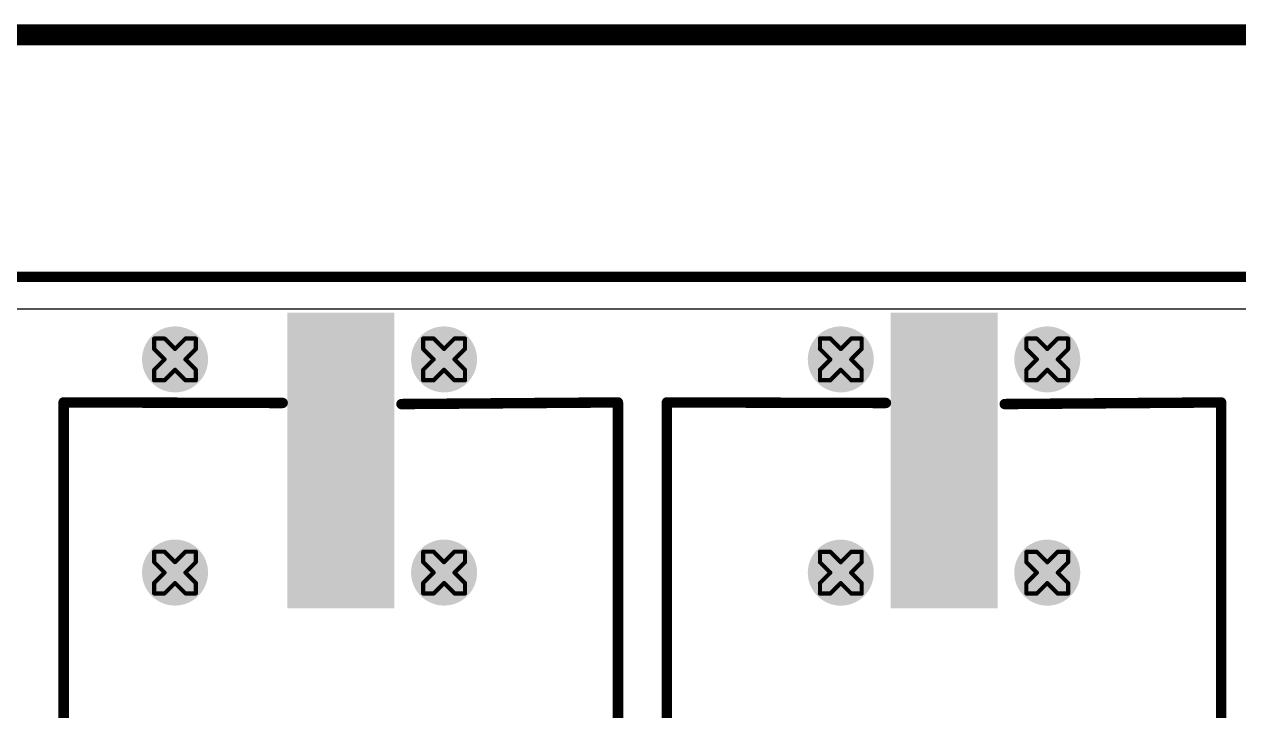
# Model space of a CAD drawing. Header units: inches. Extents: x -1 to 351, y 0 to 83.
# Drawn here: x 11.87 to 26.66, y 26.72 to 35.08 of the extents above; entities that cross this region are included whole.
import ezdxf

# ---------------------------------------------------------------- set-up
doc = ezdxf.new("R2010")
doc.units = ezdxf.units.IN
for name, color, linetype in [('Board Outline', 216, 'Continuous'), ('Bottom Layer', 5, 'Continuous'), ('Bottom Solder', 6, 'Continuous'), ('Dimensions', 6, 'Continuous'), ('Drill Drawing', 1, 'Continuous'), ('Top Layer', 1, 'Continuous'), ('Top Overlay', 2, 'Continuous'), ('Top Paste', 8, 'Continuous'), ('Top Solder', 216, 'Continuous'), ('Via Holes', 16, 'Continuous')]:
    doc.layers.add(name, color=color, linetype=linetype)

# ---------------------------------------------------------------- blocks, each defined once
blk = doc.blocks.new('189RV0019_18')
at = {"layer": 'Top Layer'}
for points in [[(-4.42, 0.6), (-0.92, 0.6), (-0.92, -0.6), (-4.42, -0.6)], [(0.92, 0.6), (4.42, 0.6), (4.42, -0.6), (0.92, -0.6)]]:
    blk.add_hatch(color=1, dxfattribs=at).paths.add_polyline_path(points)
at = {"layer": 'Top Paste'}
for points in [[(-4.42, 0.6), (-0.92, 0.6), (-0.92, -0.6), (-4.42, -0.6)], [(0.92, 0.6), (4.42, 0.6), (4.42, -0.6), (0.92, -0.6)]]:
    blk.add_hatch(color=8, dxfattribs=at).paths.add_polyline_path(points)
at = {"layer": 'Top Solder'}
for points in [[(-4.471, 0.651), (-0.869, 0.651), (-0.869, -0.651), (-4.471, -0.651)], [(0.869, 0.651), (4.471, 0.651), (4.471, -0.651), (0.869, -0.651)]]:
    blk.add_hatch(color=216, dxfattribs=at).paths.add_polyline_path(points)
at = {"layer": 'Top Overlay'}
for points in [[(-1.98, 3.376, 0.127, 0.127, 0), (-3.376, 1.98, 0.127, 0.127, 0)], [(-1.98, 3.376, 0.127, 0.127, 0), (3.376, 3.376, 0.127, 0.127, 0)], [(3.376, 3.376, 0.127, 0.127, 0), (3.369, 0.708, 0.127, 0.127, 0)], [(-3.376, 1.98, 0.127, 0.127, 0), (-3.376, 0.686, 0.127, 0.127, 0)], [(-3.838, 1.295, 0.127, 0.127, 0), (-3.838, 0.762, 0.127, 0.127, 0)], [(-4.067, 1.016, 0.127, 0.127, 0), (-3.61, 1.016, 0.127, 0.127, 0)], [(-3.362, -0.686, 0.127, 0.127, 0), (-3.376, -1.981, 0.127, 0.127, 0)], [(3.356, -0.739, 0.127, 0.127, 0), (3.376, -3.376, 0.127, 0.127, 0)], [(-3.376, -1.981, 0.127, 0.127, 0), (-1.981, -3.376, 0.127, 0.127, 0)], [(-1.981, -3.376, 0.127, 0.127, 0), (3.376, -3.376, 0.127, 0.127, 0)]]:
    blk.add_lwpolyline(points, format="xyseb", dxfattribs=at)
for points in [[(-2.012, 3.376, 0.0635, 0.0635, 1), (-1.948, 3.376, 0.0635, 0.0635, 1)], [(-2.012, 3.376, 0.0635, 0.0635, 1), (-1.948, 3.376, 0.0635, 0.0635, 1)], [(3.344, 3.376, 0.0635, 0.0635, 1), (3.408, 3.376, 0.0635, 0.0635, 1)], [(3.344, 3.376, 0.0635, 0.0635, 1), (3.408, 3.376, 0.0635, 0.0635, 1)], [(-3.408, 1.98, 0.0635, 0.0635, 1), (-3.344, 1.98, 0.0635, 0.0635, 1)], [(-3.408, 1.98, 0.0635, 0.0635, 1), (-3.344, 1.98, 0.0635, 0.0635, 1)], [(-3.87, 1.295, 0.0635, 0.0635, 1), (-3.807, 1.295, 0.0635, 0.0635, 1)], [(-4.099, 1.016, 0.0635, 0.0635, 1), (-4.035, 1.016, 0.0635, 0.0635, 1)], [(-3.642, 1.016, 0.0635, 0.0635, 1), (-3.578, 1.016, 0.0635, 0.0635, 1)], [(-3.87, 0.762, 0.0635, 0.0635, 1), (-3.807, 0.762, 0.0635, 0.0635, 1)], [(-3.408, 0.686, 0.0635, 0.0635, 1), (-3.344, 0.686, 0.0635, 0.0635, 1)], [(3.338, 0.708, 0.0635, 0.0635, 1), (3.401, 0.708, 0.0635, 0.0635, 1)], [(-3.394, -0.686, 0.0635, 0.0635, 1), (-3.331, -0.686, 0.0635, 0.0635, 1)], [(3.324, -0.739, 0.0635, 0.0635, 1), (3.387, -0.739, 0.0635, 0.0635, 1)], [(-3.407, -1.981, 0.0635, 0.0635, 1), (-3.344, -1.981, 0.0635, 0.0635, 1)], [(-3.407, -1.981, 0.0635, 0.0635, 1), (-3.344, -1.981, 0.0635, 0.0635, 1)], [(-2.013, -3.376, 0.0635, 0.0635, 1), (-1.949, -3.376, 0.0635, 0.0635, 1)], [(-2.013, -3.376, 0.0635, 0.0635, 1), (-1.949, -3.376, 0.0635, 0.0635, 1)], [(3.344, -3.376, 0.0635, 0.0635, 1), (3.407, -3.376, 0.0635, 0.0635, 1)], [(3.344, -3.376, 0.0635, 0.0635, 1), (3.407, -3.376, 0.0635, 0.0635, 1)]]:
    blk.add_lwpolyline(points, format="xyseb", close=True, dxfattribs=at)
blk = doc.blocks.new('189RV0019_19')
at = {"layer": 'Top Layer'}
for points in [[(-4.42, 0.6), (-0.92, 0.6), (-0.92, -0.6), (-4.42, -0.6)], [(0.92, 0.6), (4.42, 0.6), (4.42, -0.6), (0.92, -0.6)]]:
    blk.add_hatch(color=1, dxfattribs=at).paths.add_polyline_path(points)
at = {"layer": 'Top Paste'}
for points in [[(-4.42, 0.6), (-0.92, 0.6), (-0.92, -0.6), (-4.42, -0.6)], [(0.92, 0.6), (4.42, 0.6), (4.42, -0.6), (0.92, -0.6)]]:
    blk.add_hatch(color=8, dxfattribs=at).paths.add_polyline_path(points)
at = {"layer": 'Top Solder'}
for points in [[(-4.471, 0.651), (-0.869, 0.651), (-0.869, -0.651), (-4.471, -0.651)], [(0.869, 0.651), (4.471, 0.651), (4.471, -0.651), (0.869, -0.651)]]:
    blk.add_hatch(color=216, dxfattribs=at).paths.add_polyline_path(points)
at = {"layer": 'Top Overlay'}
for points in [[(-1.98, 3.376, 0.127, 0.127, 0), (-3.376, 1.98, 0.127, 0.127, 0)], [(-1.98, 3.376, 0.127, 0.127, 0), (3.376, 3.376, 0.127, 0.127, 0)], [(3.376, 3.376, 0.127, 0.127, 0), (3.369, 0.708, 0.127, 0.127, 0)], [(-3.376, 1.98, 0.127, 0.127, 0), (-3.376, 0.686, 0.127, 0.127, 0)], [(-3.838, 1.295, 0.127, 0.127, 0), (-3.838, 0.762, 0.127, 0.127, 0)], [(-4.067, 1.016, 0.127, 0.127, 0), (-3.61, 1.016, 0.127, 0.127, 0)], [(-3.362, -0.686, 0.127, 0.127, 0), (-3.376, -1.981, 0.127, 0.127, 0)], [(3.356, -0.739, 0.127, 0.127, 0), (3.376, -3.376, 0.127, 0.127, 0)], [(-3.376, -1.981, 0.127, 0.127, 0), (-1.981, -3.376, 0.127, 0.127, 0)], [(-1.981, -3.376, 0.127, 0.127, 0), (3.376, -3.376, 0.127, 0.127, 0)]]:
    blk.add_lwpolyline(points, format="xyseb", dxfattribs=at)
for points in [[(-2.012, 3.376, 0.0635, 0.0635, 1), (-1.948, 3.376, 0.0635, 0.0635, 1)], [(-2.012, 3.376, 0.0635, 0.0635, 1), (-1.948, 3.376, 0.0635, 0.0635, 1)], [(3.344, 3.376, 0.0635, 0.0635, 1), (3.408, 3.376, 0.0635, 0.0635, 1)], [(3.344, 3.376, 0.0635, 0.0635, 1), (3.408, 3.376, 0.0635, 0.0635, 1)], [(-3.408, 1.98, 0.0635, 0.0635, 1), (-3.344, 1.98, 0.0635, 0.0635, 1)], [(-3.408, 1.98, 0.0635, 0.0635, 1), (-3.344, 1.98, 0.0635, 0.0635, 1)], [(-3.87, 1.295, 0.0635, 0.0635, 1), (-3.807, 1.295, 0.0635, 0.0635, 1)], [(-4.099, 1.016, 0.0635, 0.0635, 1), (-4.035, 1.016, 0.0635, 0.0635, 1)], [(-3.642, 1.016, 0.0635, 0.0635, 1), (-3.578, 1.016, 0.0635, 0.0635, 1)], [(-3.87, 0.762, 0.0635, 0.0635, 1), (-3.807, 0.762, 0.0635, 0.0635, 1)], [(-3.408, 0.686, 0.0635, 0.0635, 1), (-3.344, 0.686, 0.0635, 0.0635, 1)], [(3.338, 0.708, 0.0635, 0.0635, 1), (3.401, 0.708, 0.0635, 0.0635, 1)], [(-3.394, -0.686, 0.0635, 0.0635, 1), (-3.331, -0.686, 0.0635, 0.0635, 1)], [(3.324, -0.739, 0.0635, 0.0635, 1), (3.387, -0.739, 0.0635, 0.0635, 1)], [(-3.407, -1.981, 0.0635, 0.0635, 1), (-3.344, -1.981, 0.0635, 0.0635, 1)], [(-3.407, -1.981, 0.0635, 0.0635, 1), (-3.344, -1.981, 0.0635, 0.0635, 1)], [(-2.013, -3.376, 0.0635, 0.0635, 1), (-1.949, -3.376, 0.0635, 0.0635, 1)], [(-2.013, -3.376, 0.0635, 0.0635, 1), (-1.949, -3.376, 0.0635, 0.0635, 1)], [(3.344, -3.376, 0.0635, 0.0635, 1), (3.407, -3.376, 0.0635, 0.0635, 1)], [(3.344, -3.376, 0.0635, 0.0635, 1), (3.407, -3.376, 0.0635, 0.0635, 1)]]:
    blk.add_lwpolyline(points, format="xyseb", close=True, dxfattribs=at)

msp = doc.modelspace()

# ---------------------------------------------------------------- hatches: boundary and pattern name
at = {"layer": 'Bottom Layer'}
h = msp.add_hatch(color=5, dxfattribs=at)
edge = h.paths.add_edge_path()
edge.add_arc((13.709, 30.995), 0.3, 0, 360)
h = msp.add_hatch(color=5, dxfattribs=at)
edge = h.paths.add_edge_path()
edge.add_arc((16.986, 30.995), 0.3, 0, 360)
h = msp.add_hatch(color=5, dxfattribs=at)
edge = h.paths.add_edge_path()
edge.add_arc((21.818, 30.995), 0.3, 0, 360)
h = msp.add_hatch(color=5, dxfattribs=at)
edge = h.paths.add_edge_path()
edge.add_arc((24.333, 30.995), 0.3, 0, 360)
h = msp.add_hatch(color=5, dxfattribs=at)
edge = h.paths.add_edge_path()
edge.add_arc((13.709, 28.398), 0.3, 0, 360)
h = msp.add_hatch(color=5, dxfattribs=at)
edge = h.paths.add_edge_path()
edge.add_arc((16.986, 28.398), 0.3, 0, 360)
h = msp.add_hatch(color=5, dxfattribs=at)
edge = h.paths.add_edge_path()
edge.add_arc((21.818, 28.397), 0.3, 0, 360)
h = msp.add_hatch(color=5, dxfattribs=at)
edge = h.paths.add_edge_path()
edge.add_arc((24.333, 28.397), 0.3, 0, 360)
at = {"layer": 'Bottom Solder'}
h = msp.add_hatch(color=6, dxfattribs=at)
edge = h.paths.add_edge_path()
edge.add_arc((13.709, 30.995), 0.402, 0, 360)
h = msp.add_hatch(color=6, dxfattribs=at)
edge = h.paths.add_edge_path()
edge.add_arc((16.986, 30.995), 0.402, 0, 360)
h = msp.add_hatch(color=6, dxfattribs=at)
edge = h.paths.add_edge_path()
edge.add_arc((21.818, 30.995), 0.402, 0, 360)
h = msp.add_hatch(color=6, dxfattribs=at)
edge = h.paths.add_edge_path()
edge.add_arc((24.333, 30.995), 0.402, 0, 360)
h = msp.add_hatch(color=6, dxfattribs=at)
edge = h.paths.add_edge_path()
edge.add_arc((13.709, 28.398), 0.402, 0, 360)
h = msp.add_hatch(color=6, dxfattribs=at)
edge = h.paths.add_edge_path()
edge.add_arc((16.986, 28.398), 0.402, 0, 360)
h = msp.add_hatch(color=6, dxfattribs=at)
edge = h.paths.add_edge_path()
edge.add_arc((21.818, 28.397), 0.402, 0, 360)
h = msp.add_hatch(color=6, dxfattribs=at)
edge = h.paths.add_edge_path()
edge.add_arc((24.333, 28.397), 0.402, 0, 360)
at = {"layer": 'Top Layer'}
h = msp.add_hatch(color=1, dxfattribs=at)
edge = h.paths.add_edge_path()
edge.add_arc((13.709, 30.995), 0.3, 0, 360)
h = msp.add_hatch(color=1, dxfattribs=at)
edge = h.paths.add_edge_path()
edge.add_arc((16.986, 30.995), 0.3, 0, 360)
h = msp.add_hatch(color=1, dxfattribs=at)
edge = h.paths.add_edge_path()
edge.add_arc((21.818, 30.995), 0.3, 0, 360)
h = msp.add_hatch(color=1, dxfattribs=at)
edge = h.paths.add_edge_path()
edge.add_arc((24.333, 30.995), 0.3, 0, 360)
h = msp.add_hatch(color=1, dxfattribs=at)
edge = h.paths.add_edge_path()
edge.add_arc((13.709, 28.398), 0.3, 0, 360)
h = msp.add_hatch(color=1, dxfattribs=at)
edge = h.paths.add_edge_path()
edge.add_arc((16.986, 28.398), 0.3, 0, 360)
h = msp.add_hatch(color=1, dxfattribs=at)
edge = h.paths.add_edge_path()
edge.add_arc((21.818, 28.397), 0.3, 0, 360)
h = msp.add_hatch(color=1, dxfattribs=at)
edge = h.paths.add_edge_path()
edge.add_arc((24.333, 28.397), 0.3, 0, 360)
at = {"layer": 'Top Solder'}
h = msp.add_hatch(color=216, dxfattribs=at)
edge = h.paths.add_edge_path()
edge.add_arc((13.709, 30.995), 0.402, 0, 360)
h = msp.add_hatch(color=216, dxfattribs=at)
edge = h.paths.add_edge_path()
edge.add_arc((16.986, 30.995), 0.402, 0, 360)
h = msp.add_hatch(color=216, dxfattribs=at)
edge = h.paths.add_edge_path()
edge.add_arc((21.818, 30.995), 0.402, 0, 360)
h = msp.add_hatch(color=216, dxfattribs=at)
edge = h.paths.add_edge_path()
edge.add_arc((24.333, 30.995), 0.402, 0, 360)
h = msp.add_hatch(color=216, dxfattribs=at)
edge = h.paths.add_edge_path()
edge.add_arc((13.709, 28.398), 0.402, 0, 360)
h = msp.add_hatch(color=216, dxfattribs=at)
edge = h.paths.add_edge_path()
edge.add_arc((16.986, 28.398), 0.402, 0, 360)
h = msp.add_hatch(color=216, dxfattribs=at)
edge = h.paths.add_edge_path()
edge.add_arc((21.818, 28.397), 0.402, 0, 360)
h = msp.add_hatch(color=216, dxfattribs=at)
edge = h.paths.add_edge_path()
edge.add_arc((24.333, 28.397), 0.402, 0, 360)
at = {"layer": 'Via Holes'}
h = msp.add_hatch(color=7, dxfattribs=at)
edge = h.paths.add_edge_path()
edge.add_arc((13.709, 30.995), 0.15, 0, 360)
h = msp.add_hatch(color=7, dxfattribs=at)
edge = h.paths.add_edge_path()
edge.add_arc((16.986, 30.995), 0.15, 0, 360)
h = msp.add_hatch(color=7, dxfattribs=at)
edge = h.paths.add_edge_path()
edge.add_arc((21.818, 30.995), 0.15, 0, 360)
h = msp.add_hatch(color=7, dxfattribs=at)
edge = h.paths.add_edge_path()
edge.add_arc((24.333, 30.995), 0.15, 0, 360)
h = msp.add_hatch(color=7, dxfattribs=at)
edge = h.paths.add_edge_path()
edge.add_arc((13.709, 28.398), 0.15, 0, 360)
h = msp.add_hatch(color=7, dxfattribs=at)
edge = h.paths.add_edge_path()
edge.add_arc((16.986, 28.398), 0.15, 0, 360)
h = msp.add_hatch(color=7, dxfattribs=at)
edge = h.paths.add_edge_path()
edge.add_arc((21.818, 28.397), 0.15, 0, 360)
h = msp.add_hatch(color=7, dxfattribs=at)
edge = h.paths.add_edge_path()
edge.add_arc((24.333, 28.397), 0.15, 0, 360)

# ---------------------------------------------------------------- linework, layer by layer
at = {"layer": 'Board Outline'}
msp.add_lwpolyline([(0, 32, 0.127, 0.127, 0), (38.807, 32, 0.127, 0.127, 0)], format="xyseb", dxfattribs=at)
at = {"layer": 'Bottom Layer'}
msp.add_line((4.741, 31.612), (29.005, 31.612), dxfattribs=at)
at = {"layer": 'Dimensions'}
msp.add_lwpolyline([(0, 34.95, 0.254, 0.254, 0), (40.833, 34.95, 0.254, 0.254, 0)], format="xyseb", dxfattribs=at)
at = {"layer": 'Drill Drawing'}
for points in [[(13.455, 31.122, 0.0508, 0.0508, 0), (13.455, 31.249, 0.0508, 0.0508, 0)], [(13.455, 31.249, 0.0508, 0.0508, 0), (13.582, 31.249, 0.0508, 0.0508, 0)], [(13.582, 31.249, 0.0508, 0.0508, 0), (13.709, 31.122, 0.0508, 0.0508, 0)], [(13.709, 31.122, 0.0508, 0.0508, 0), (13.836, 31.249, 0.0508, 0.0508, 0)], [(13.836, 31.249, 0.0508, 0.0508, 0), (13.963, 31.249, 0.0508, 0.0508, 0)], [(13.963, 31.122, 0.0508, 0.0508, 0), (13.963, 31.249, 0.0508, 0.0508, 0)], [(16.732, 31.122, 0.0508, 0.0508, 0), (16.732, 31.249, 0.0508, 0.0508, 0)], [(16.732, 31.249, 0.0508, 0.0508, 0), (16.859, 31.249, 0.0508, 0.0508, 0)], [(16.859, 31.249, 0.0508, 0.0508, 0), (16.986, 31.122, 0.0508, 0.0508, 0)], [(16.986, 31.122, 0.0508, 0.0508, 0), (17.113, 31.249, 0.0508, 0.0508, 0)], [(17.113, 31.249, 0.0508, 0.0508, 0), (17.24, 31.249, 0.0508, 0.0508, 0)], [(17.24, 31.122, 0.0508, 0.0508, 0), (17.24, 31.249, 0.0508, 0.0508, 0)], [(21.564, 31.122, 0.0508, 0.0508, 0), (21.564, 31.249, 0.0508, 0.0508, 0)], [(21.564, 31.249, 0.0508, 0.0508, 0), (21.691, 31.249, 0.0508, 0.0508, 0)], [(21.691, 31.249, 0.0508, 0.0508, 0), (21.818, 31.122, 0.0508, 0.0508, 0)], [(21.818, 31.122, 0.0508, 0.0508, 0), (21.945, 31.249, 0.0508, 0.0508, 0)], [(21.945, 31.249, 0.0508, 0.0508, 0), (22.072, 31.249, 0.0508, 0.0508, 0)], [(22.072, 31.122, 0.0508, 0.0508, 0), (22.072, 31.249, 0.0508, 0.0508, 0)], [(24.079, 31.122, 0.0508, 0.0508, 0), (24.079, 31.249, 0.0508, 0.0508, 0)], [(24.079, 31.249, 0.0508, 0.0508, 0), (24.206, 31.249, 0.0508, 0.0508, 0)], [(24.206, 31.249, 0.0508, 0.0508, 0), (24.333, 31.122, 0.0508, 0.0508, 0)], [(24.333, 31.122, 0.0508, 0.0508, 0), (24.46, 31.249, 0.0508, 0.0508, 0)], [(24.46, 31.249, 0.0508, 0.0508, 0), (24.587, 31.249, 0.0508, 0.0508, 0)], [(24.587, 31.122, 0.0508, 0.0508, 0), (24.587, 31.249, 0.0508, 0.0508, 0)], [(13.455, 31.122, 0.0508, 0.0508, 0), (13.582, 30.995, 0.0508, 0.0508, 0)], [(13.836, 30.995, 0.0508, 0.0508, 0), (13.963, 31.122, 0.0508, 0.0508, 0)], [(16.732, 31.122, 0.0508, 0.0508, 0), (16.859, 30.995, 0.0508, 0.0508, 0)], [(17.113, 30.995, 0.0508, 0.0508, 0), (17.24, 31.122, 0.0508, 0.0508, 0)], [(21.564, 31.122, 0.0508, 0.0508, 0), (21.691, 30.995, 0.0508, 0.0508, 0)], [(21.945, 30.995, 0.0508, 0.0508, 0), (22.072, 31.122, 0.0508, 0.0508, 0)], [(24.079, 31.122, 0.0508, 0.0508, 0), (24.206, 30.995, 0.0508, 0.0508, 0)], [(24.46, 30.995, 0.0508, 0.0508, 0), (24.587, 31.122, 0.0508, 0.0508, 0)], [(13.455, 30.868, 0.0508, 0.0508, 0), (13.582, 30.995, 0.0508, 0.0508, 0)], [(13.836, 30.995, 0.0508, 0.0508, 0), (13.963, 30.868, 0.0508, 0.0508, 0)], [(16.732, 30.868, 0.0508, 0.0508, 0), (16.859, 30.995, 0.0508, 0.0508, 0)], [(17.113, 30.995, 0.0508, 0.0508, 0), (17.24, 30.868, 0.0508, 0.0508, 0)], [(21.564, 30.868, 0.0508, 0.0508, 0), (21.691, 30.995, 0.0508, 0.0508, 0)], [(21.945, 30.995, 0.0508, 0.0508, 0), (22.072, 30.868, 0.0508, 0.0508, 0)], [(24.079, 30.868, 0.0508, 0.0508, 0), (24.206, 30.995, 0.0508, 0.0508, 0)], [(24.46, 30.995, 0.0508, 0.0508, 0), (24.587, 30.868, 0.0508, 0.0508, 0)], [(13.455, 30.741, 0.0508, 0.0508, 0), (13.455, 30.868, 0.0508, 0.0508, 0)], [(13.582, 30.741, 0.0508, 0.0508, 0), (13.709, 30.868, 0.0508, 0.0508, 0)], [(13.709, 30.868, 0.0508, 0.0508, 0), (13.836, 30.741, 0.0508, 0.0508, 0)], [(13.963, 30.741, 0.0508, 0.0508, 0), (13.963, 30.868, 0.0508, 0.0508, 0)], [(16.732, 30.741, 0.0508, 0.0508, 0), (16.732, 30.868, 0.0508, 0.0508, 0)], [(16.859, 30.741, 0.0508, 0.0508, 0), (16.986, 30.868, 0.0508, 0.0508, 0)], [(16.986, 30.868, 0.0508, 0.0508, 0), (17.113, 30.741, 0.0508, 0.0508, 0)], [(17.24, 30.741, 0.0508, 0.0508, 0), (17.24, 30.868, 0.0508, 0.0508, 0)], [(21.564, 30.741, 0.0508, 0.0508, 0), (21.564, 30.868, 0.0508, 0.0508, 0)], [(21.691, 30.741, 0.0508, 0.0508, 0), (21.818, 30.868, 0.0508, 0.0508, 0)], [(21.818, 30.868, 0.0508, 0.0508, 0), (21.945, 30.741, 0.0508, 0.0508, 0)], [(22.072, 30.741, 0.0508, 0.0508, 0), (22.072, 30.868, 0.0508, 0.0508, 0)], [(24.079, 30.741, 0.0508, 0.0508, 0), (24.079, 30.868, 0.0508, 0.0508, 0)], [(24.206, 30.741, 0.0508, 0.0508, 0), (24.333, 30.868, 0.0508, 0.0508, 0)], [(24.333, 30.868, 0.0508, 0.0508, 0), (24.46, 30.741, 0.0508, 0.0508, 0)], [(24.587, 30.741, 0.0508, 0.0508, 0), (24.587, 30.868, 0.0508, 0.0508, 0)], [(13.455, 30.741, 0.0508, 0.0508, 0), (13.582, 30.741, 0.0508, 0.0508, 0)], [(13.836, 30.741, 0.0508, 0.0508, 0), (13.963, 30.741, 0.0508, 0.0508, 0)], [(16.732, 30.741, 0.0508, 0.0508, 0), (16.859, 30.741, 0.0508, 0.0508, 0)], [(17.113, 30.741, 0.0508, 0.0508, 0), (17.24, 30.741, 0.0508, 0.0508, 0)], [(21.564, 30.741, 0.0508, 0.0508, 0), (21.691, 30.741, 0.0508, 0.0508, 0)], [(21.945, 30.741, 0.0508, 0.0508, 0), (22.072, 30.741, 0.0508, 0.0508, 0)], [(24.079, 30.741, 0.0508, 0.0508, 0), (24.206, 30.741, 0.0508, 0.0508, 0)], [(24.46, 30.741, 0.0508, 0.0508, 0), (24.587, 30.741, 0.0508, 0.0508, 0)], [(13.455, 28.525, 0.0508, 0.0508, 0), (13.455, 28.652, 0.0508, 0.0508, 0)], [(13.455, 28.652, 0.0508, 0.0508, 0), (13.582, 28.652, 0.0508, 0.0508, 0)], [(13.455, 28.525, 0.0508, 0.0508, 0), (13.582, 28.398, 0.0508, 0.0508, 0)], [(13.582, 28.652, 0.0508, 0.0508, 0), (13.709, 28.525, 0.0508, 0.0508, 0)], [(13.709, 28.525, 0.0508, 0.0508, 0), (13.836, 28.652, 0.0508, 0.0508, 0)], [(13.836, 28.652, 0.0508, 0.0508, 0), (13.963, 28.652, 0.0508, 0.0508, 0)], [(13.836, 28.398, 0.0508, 0.0508, 0), (13.963, 28.525, 0.0508, 0.0508, 0)], [(13.963, 28.525, 0.0508, 0.0508, 0), (13.963, 28.652, 0.0508, 0.0508, 0)], [(16.732, 28.525, 0.0508, 0.0508, 0), (16.732, 28.652, 0.0508, 0.0508, 0)], [(16.732, 28.652, 0.0508, 0.0508, 0), (16.859, 28.652, 0.0508, 0.0508, 0)], [(16.732, 28.525, 0.0508, 0.0508, 0), (16.859, 28.398, 0.0508, 0.0508, 0)], [(16.859, 28.652, 0.0508, 0.0508, 0), (16.986, 28.525, 0.0508, 0.0508, 0)], [(16.986, 28.525, 0.0508, 0.0508, 0), (17.113, 28.652, 0.0508, 0.0508, 0)], [(17.113, 28.652, 0.0508, 0.0508, 0), (17.24, 28.652, 0.0508, 0.0508, 0)], [(17.113, 28.398, 0.0508, 0.0508, 0), (17.24, 28.525, 0.0508, 0.0508, 0)], [(17.24, 28.525, 0.0508, 0.0508, 0), (17.24, 28.652, 0.0508, 0.0508, 0)], [(21.564, 28.524, 0.0508, 0.0508, 0), (21.564, 28.651, 0.0508, 0.0508, 0)], [(21.564, 28.651, 0.0508, 0.0508, 0), (21.691, 28.651, 0.0508, 0.0508, 0)], [(21.564, 28.524, 0.0508, 0.0508, 0), (21.691, 28.397, 0.0508, 0.0508, 0)], [(21.691, 28.651, 0.0508, 0.0508, 0), (21.818, 28.524, 0.0508, 0.0508, 0)], [(21.818, 28.524, 0.0508, 0.0508, 0), (21.945, 28.651, 0.0508, 0.0508, 0)], [(21.945, 28.651, 0.0508, 0.0508, 0), (22.072, 28.651, 0.0508, 0.0508, 0)], [(21.945, 28.397, 0.0508, 0.0508, 0), (22.072, 28.524, 0.0508, 0.0508, 0)], [(22.072, 28.524, 0.0508, 0.0508, 0), (22.072, 28.651, 0.0508, 0.0508, 0)], [(24.079, 28.524, 0.0508, 0.0508, 0), (24.079, 28.651, 0.0508, 0.0508, 0)], [(24.079, 28.651, 0.0508, 0.0508, 0), (24.206, 28.651, 0.0508, 0.0508, 0)], [(24.079, 28.524, 0.0508, 0.0508, 0), (24.206, 28.397, 0.0508, 0.0508, 0)], [(24.206, 28.651, 0.0508, 0.0508, 0), (24.333, 28.524, 0.0508, 0.0508, 0)], [(24.333, 28.524, 0.0508, 0.0508, 0), (24.46, 28.651, 0.0508, 0.0508, 0)], [(24.46, 28.651, 0.0508, 0.0508, 0), (24.587, 28.651, 0.0508, 0.0508, 0)], [(24.46, 28.397, 0.0508, 0.0508, 0), (24.587, 28.524, 0.0508, 0.0508, 0)], [(24.587, 28.524, 0.0508, 0.0508, 0), (24.587, 28.651, 0.0508, 0.0508, 0)], [(13.455, 28.271, 0.0508, 0.0508, 0), (13.582, 28.398, 0.0508, 0.0508, 0)], [(13.836, 28.398, 0.0508, 0.0508, 0), (13.963, 28.271, 0.0508, 0.0508, 0)], [(16.732, 28.271, 0.0508, 0.0508, 0), (16.859, 28.398, 0.0508, 0.0508, 0)], [(17.113, 28.398, 0.0508, 0.0508, 0), (17.24, 28.271, 0.0508, 0.0508, 0)], [(21.564, 28.27, 0.0508, 0.0508, 0), (21.691, 28.397, 0.0508, 0.0508, 0)], [(21.945, 28.397, 0.0508, 0.0508, 0), (22.072, 28.27, 0.0508, 0.0508, 0)], [(24.079, 28.27, 0.0508, 0.0508, 0), (24.206, 28.397, 0.0508, 0.0508, 0)], [(24.46, 28.397, 0.0508, 0.0508, 0), (24.587, 28.27, 0.0508, 0.0508, 0)], [(13.455, 28.144, 0.0508, 0.0508, 0), (13.455, 28.271, 0.0508, 0.0508, 0)], [(13.582, 28.144, 0.0508, 0.0508, 0), (13.709, 28.271, 0.0508, 0.0508, 0)], [(13.709, 28.271, 0.0508, 0.0508, 0), (13.836, 28.144, 0.0508, 0.0508, 0)], [(13.963, 28.144, 0.0508, 0.0508, 0), (13.963, 28.271, 0.0508, 0.0508, 0)], [(16.732, 28.144, 0.0508, 0.0508, 0), (16.732, 28.271, 0.0508, 0.0508, 0)], [(16.859, 28.144, 0.0508, 0.0508, 0), (16.986, 28.271, 0.0508, 0.0508, 0)], [(16.986, 28.271, 0.0508, 0.0508, 0), (17.113, 28.144, 0.0508, 0.0508, 0)], [(17.24, 28.144, 0.0508, 0.0508, 0), (17.24, 28.271, 0.0508, 0.0508, 0)], [(21.564, 28.143, 0.0508, 0.0508, 0), (21.564, 28.27, 0.0508, 0.0508, 0)], [(21.691, 28.143, 0.0508, 0.0508, 0), (21.818, 28.27, 0.0508, 0.0508, 0)], [(21.818, 28.27, 0.0508, 0.0508, 0), (21.945, 28.143, 0.0508, 0.0508, 0)], [(22.072, 28.143, 0.0508, 0.0508, 0), (22.072, 28.27, 0.0508, 0.0508, 0)], [(24.079, 28.143, 0.0508, 0.0508, 0), (24.079, 28.27, 0.0508, 0.0508, 0)], [(24.206, 28.143, 0.0508, 0.0508, 0), (24.333, 28.27, 0.0508, 0.0508, 0)], [(24.333, 28.27, 0.0508, 0.0508, 0), (24.46, 28.143, 0.0508, 0.0508, 0)], [(24.587, 28.143, 0.0508, 0.0508, 0), (24.587, 28.27, 0.0508, 0.0508, 0)], [(13.455, 28.144, 0.0508, 0.0508, 0), (13.582, 28.144, 0.0508, 0.0508, 0)], [(13.836, 28.144, 0.0508, 0.0508, 0), (13.963, 28.144, 0.0508, 0.0508, 0)], [(16.732, 28.144, 0.0508, 0.0508, 0), (16.859, 28.144, 0.0508, 0.0508, 0)], [(17.113, 28.144, 0.0508, 0.0508, 0), (17.24, 28.144, 0.0508, 0.0508, 0)], [(21.564, 28.143, 0.0508, 0.0508, 0), (21.691, 28.143, 0.0508, 0.0508, 0)], [(21.945, 28.143, 0.0508, 0.0508, 0), (22.072, 28.143, 0.0508, 0.0508, 0)], [(24.079, 28.143, 0.0508, 0.0508, 0), (24.206, 28.143, 0.0508, 0.0508, 0)], [(24.46, 28.143, 0.0508, 0.0508, 0), (24.587, 28.143, 0.0508, 0.0508, 0)]]:
    msp.add_lwpolyline(points, format="xyseb", dxfattribs=at)
for points in [[(13.442, 31.249, 0.0254, 0.0254, 1), (13.467, 31.249, 0.0254, 0.0254, 1)], [(13.442, 31.249, 0.0254, 0.0254, 1), (13.467, 31.249, 0.0254, 0.0254, 1)], [(13.569, 31.249, 0.0254, 0.0254, 1), (13.594, 31.249, 0.0254, 0.0254, 1)], [(13.569, 31.249, 0.0254, 0.0254, 1), (13.594, 31.249, 0.0254, 0.0254, 1)], [(13.823, 31.249, 0.0254, 0.0254, 1), (13.848, 31.249, 0.0254, 0.0254, 1)], [(13.823, 31.249, 0.0254, 0.0254, 1), (13.848, 31.249, 0.0254, 0.0254, 1)], [(13.95, 31.249, 0.0254, 0.0254, 1), (13.975, 31.249, 0.0254, 0.0254, 1)], [(13.95, 31.249, 0.0254, 0.0254, 1), (13.975, 31.249, 0.0254, 0.0254, 1)], [(16.719, 31.249, 0.0254, 0.0254, 1), (16.745, 31.249, 0.0254, 0.0254, 1)], [(16.719, 31.249, 0.0254, 0.0254, 1), (16.745, 31.249, 0.0254, 0.0254, 1)], [(16.846, 31.249, 0.0254, 0.0254, 1), (16.872, 31.249, 0.0254, 0.0254, 1)], [(16.846, 31.249, 0.0254, 0.0254, 1), (16.872, 31.249, 0.0254, 0.0254, 1)], [(17.1, 31.249, 0.0254, 0.0254, 1), (17.126, 31.249, 0.0254, 0.0254, 1)], [(17.1, 31.249, 0.0254, 0.0254, 1), (17.126, 31.249, 0.0254, 0.0254, 1)], [(17.227, 31.249, 0.0254, 0.0254, 1), (17.253, 31.249, 0.0254, 0.0254, 1)], [(17.227, 31.249, 0.0254, 0.0254, 1), (17.253, 31.249, 0.0254, 0.0254, 1)], [(21.551, 31.249, 0.0254, 0.0254, 1), (21.577, 31.249, 0.0254, 0.0254, 1)], [(21.551, 31.249, 0.0254, 0.0254, 1), (21.577, 31.249, 0.0254, 0.0254, 1)], [(21.678, 31.249, 0.0254, 0.0254, 1), (21.704, 31.249, 0.0254, 0.0254, 1)], [(21.678, 31.249, 0.0254, 0.0254, 1), (21.704, 31.249, 0.0254, 0.0254, 1)], [(21.932, 31.249, 0.0254, 0.0254, 1), (21.958, 31.249, 0.0254, 0.0254, 1)], [(21.932, 31.249, 0.0254, 0.0254, 1), (21.958, 31.249, 0.0254, 0.0254, 1)], [(22.059, 31.249, 0.0254, 0.0254, 1), (22.085, 31.249, 0.0254, 0.0254, 1)], [(22.059, 31.249, 0.0254, 0.0254, 1), (22.085, 31.249, 0.0254, 0.0254, 1)], [(24.067, 31.249, 0.0254, 0.0254, 1), (24.092, 31.249, 0.0254, 0.0254, 1)], [(24.067, 31.249, 0.0254, 0.0254, 1), (24.092, 31.249, 0.0254, 0.0254, 1)], [(24.194, 31.249, 0.0254, 0.0254, 1), (24.219, 31.249, 0.0254, 0.0254, 1)], [(24.194, 31.249, 0.0254, 0.0254, 1), (24.219, 31.249, 0.0254, 0.0254, 1)], [(24.448, 31.249, 0.0254, 0.0254, 1), (24.473, 31.249, 0.0254, 0.0254, 1)], [(24.448, 31.249, 0.0254, 0.0254, 1), (24.473, 31.249, 0.0254, 0.0254, 1)], [(24.575, 31.249, 0.0254, 0.0254, 1), (24.6, 31.249, 0.0254, 0.0254, 1)], [(24.575, 31.249, 0.0254, 0.0254, 1), (24.6, 31.249, 0.0254, 0.0254, 1)], [(13.442, 31.122, 0.0254, 0.0254, 1), (13.467, 31.122, 0.0254, 0.0254, 1)], [(13.442, 31.122, 0.0254, 0.0254, 1), (13.467, 31.122, 0.0254, 0.0254, 1)], [(13.696, 31.122, 0.0254, 0.0254, 1), (13.721, 31.122, 0.0254, 0.0254, 1)], [(13.696, 31.122, 0.0254, 0.0254, 1), (13.721, 31.122, 0.0254, 0.0254, 1)], [(13.95, 31.122, 0.0254, 0.0254, 1), (13.975, 31.122, 0.0254, 0.0254, 1)], [(13.95, 31.122, 0.0254, 0.0254, 1), (13.975, 31.122, 0.0254, 0.0254, 1)], [(16.719, 31.122, 0.0254, 0.0254, 1), (16.745, 31.122, 0.0254, 0.0254, 1)], [(16.719, 31.122, 0.0254, 0.0254, 1), (16.745, 31.122, 0.0254, 0.0254, 1)], [(16.973, 31.122, 0.0254, 0.0254, 1), (16.999, 31.122, 0.0254, 0.0254, 1)], [(16.973, 31.122, 0.0254, 0.0254, 1), (16.999, 31.122, 0.0254, 0.0254, 1)], [(17.227, 31.122, 0.0254, 0.0254, 1), (17.253, 31.122, 0.0254, 0.0254, 1)], [(17.227, 31.122, 0.0254, 0.0254, 1), (17.253, 31.122, 0.0254, 0.0254, 1)], [(21.551, 31.122, 0.0254, 0.0254, 1), (21.577, 31.122, 0.0254, 0.0254, 1)], [(21.551, 31.122, 0.0254, 0.0254, 1), (21.577, 31.122, 0.0254, 0.0254, 1)], [(21.805, 31.122, 0.0254, 0.0254, 1), (21.831, 31.122, 0.0254, 0.0254, 1)], [(21.805, 31.122, 0.0254, 0.0254, 1), (21.831, 31.122, 0.0254, 0.0254, 1)], [(22.059, 31.122, 0.0254, 0.0254, 1), (22.085, 31.122, 0.0254, 0.0254, 1)], [(22.059, 31.122, 0.0254, 0.0254, 1), (22.085, 31.122, 0.0254, 0.0254, 1)], [(24.067, 31.122, 0.0254, 0.0254, 1), (24.092, 31.122, 0.0254, 0.0254, 1)], [(24.067, 31.122, 0.0254, 0.0254, 1), (24.092, 31.122, 0.0254, 0.0254, 1)], [(24.32, 31.122, 0.0254, 0.0254, 1), (24.346, 31.122, 0.0254, 0.0254, 1)], [(24.32, 31.122, 0.0254, 0.0254, 1), (24.346, 31.122, 0.0254, 0.0254, 1)], [(24.575, 31.122, 0.0254, 0.0254, 1), (24.6, 31.122, 0.0254, 0.0254, 1)], [(24.575, 31.122, 0.0254, 0.0254, 1), (24.6, 31.122, 0.0254, 0.0254, 1)], [(13.569, 30.995, 0.0254, 0.0254, 1), (13.594, 30.995, 0.0254, 0.0254, 1)], [(13.569, 30.995, 0.0254, 0.0254, 1), (13.594, 30.995, 0.0254, 0.0254, 1)], [(13.823, 30.995, 0.0254, 0.0254, 1), (13.848, 30.995, 0.0254, 0.0254, 1)], [(13.823, 30.995, 0.0254, 0.0254, 1), (13.848, 30.995, 0.0254, 0.0254, 1)], [(16.846, 30.995, 0.0254, 0.0254, 1), (16.872, 30.995, 0.0254, 0.0254, 1)], [(16.846, 30.995, 0.0254, 0.0254, 1), (16.872, 30.995, 0.0254, 0.0254, 1)], [(17.1, 30.995, 0.0254, 0.0254, 1), (17.126, 30.995, 0.0254, 0.0254, 1)], [(17.1, 30.995, 0.0254, 0.0254, 1), (17.126, 30.995, 0.0254, 0.0254, 1)], [(21.678, 30.995, 0.0254, 0.0254, 1), (21.704, 30.995, 0.0254, 0.0254, 1)], [(21.678, 30.995, 0.0254, 0.0254, 1), (21.704, 30.995, 0.0254, 0.0254, 1)], [(21.932, 30.995, 0.0254, 0.0254, 1), (21.958, 30.995, 0.0254, 0.0254, 1)], [(21.932, 30.995, 0.0254, 0.0254, 1), (21.958, 30.995, 0.0254, 0.0254, 1)], [(24.194, 30.995, 0.0254, 0.0254, 1), (24.219, 30.995, 0.0254, 0.0254, 1)], [(24.194, 30.995, 0.0254, 0.0254, 1), (24.219, 30.995, 0.0254, 0.0254, 1)], [(24.448, 30.995, 0.0254, 0.0254, 1), (24.473, 30.995, 0.0254, 0.0254, 1)], [(24.448, 30.995, 0.0254, 0.0254, 1), (24.473, 30.995, 0.0254, 0.0254, 1)], [(13.442, 30.868, 0.0254, 0.0254, 1), (13.467, 30.868, 0.0254, 0.0254, 1)], [(13.442, 30.868, 0.0254, 0.0254, 1), (13.467, 30.868, 0.0254, 0.0254, 1)], [(13.696, 30.868, 0.0254, 0.0254, 1), (13.721, 30.868, 0.0254, 0.0254, 1)], [(13.696, 30.868, 0.0254, 0.0254, 1), (13.721, 30.868, 0.0254, 0.0254, 1)], [(13.95, 30.868, 0.0254, 0.0254, 1), (13.975, 30.868, 0.0254, 0.0254, 1)], [(13.95, 30.868, 0.0254, 0.0254, 1), (13.975, 30.868, 0.0254, 0.0254, 1)], [(16.719, 30.868, 0.0254, 0.0254, 1), (16.745, 30.868, 0.0254, 0.0254, 1)], [(16.719, 30.868, 0.0254, 0.0254, 1), (16.745, 30.868, 0.0254, 0.0254, 1)], [(16.973, 30.868, 0.0254, 0.0254, 1), (16.999, 30.868, 0.0254, 0.0254, 1)], [(16.973, 30.868, 0.0254, 0.0254, 1), (16.999, 30.868, 0.0254, 0.0254, 1)], [(17.227, 30.868, 0.0254, 0.0254, 1), (17.253, 30.868, 0.0254, 0.0254, 1)], [(17.227, 30.868, 0.0254, 0.0254, 1), (17.253, 30.868, 0.0254, 0.0254, 1)], [(21.551, 30.868, 0.0254, 0.0254, 1), (21.577, 30.868, 0.0254, 0.0254, 1)], [(21.551, 30.868, 0.0254, 0.0254, 1), (21.577, 30.868, 0.0254, 0.0254, 1)], [(21.805, 30.868, 0.0254, 0.0254, 1), (21.831, 30.868, 0.0254, 0.0254, 1)], [(21.805, 30.868, 0.0254, 0.0254, 1), (21.831, 30.868, 0.0254, 0.0254, 1)], [(22.059, 30.868, 0.0254, 0.0254, 1), (22.085, 30.868, 0.0254, 0.0254, 1)], [(22.059, 30.868, 0.0254, 0.0254, 1), (22.085, 30.868, 0.0254, 0.0254, 1)], [(24.067, 30.868, 0.0254, 0.0254, 1), (24.092, 30.868, 0.0254, 0.0254, 1)], [(24.067, 30.868, 0.0254, 0.0254, 1), (24.092, 30.868, 0.0254, 0.0254, 1)], [(24.32, 30.868, 0.0254, 0.0254, 1), (24.346, 30.868, 0.0254, 0.0254, 1)], [(24.32, 30.868, 0.0254, 0.0254, 1), (24.346, 30.868, 0.0254, 0.0254, 1)], [(24.575, 30.868, 0.0254, 0.0254, 1), (24.6, 30.868, 0.0254, 0.0254, 1)], [(24.575, 30.868, 0.0254, 0.0254, 1), (24.6, 30.868, 0.0254, 0.0254, 1)], [(13.442, 30.741, 0.0254, 0.0254, 1), (13.467, 30.741, 0.0254, 0.0254, 1)], [(13.442, 30.741, 0.0254, 0.0254, 1), (13.467, 30.741, 0.0254, 0.0254, 1)], [(13.569, 30.741, 0.0254, 0.0254, 1), (13.594, 30.741, 0.0254, 0.0254, 1)], [(13.569, 30.741, 0.0254, 0.0254, 1), (13.594, 30.741, 0.0254, 0.0254, 1)], [(13.823, 30.741, 0.0254, 0.0254, 1), (13.848, 30.741, 0.0254, 0.0254, 1)], [(13.823, 30.741, 0.0254, 0.0254, 1), (13.848, 30.741, 0.0254, 0.0254, 1)], [(13.95, 30.741, 0.0254, 0.0254, 1), (13.975, 30.741, 0.0254, 0.0254, 1)], [(13.95, 30.741, 0.0254, 0.0254, 1), (13.975, 30.741, 0.0254, 0.0254, 1)], [(16.719, 30.741, 0.0254, 0.0254, 1), (16.745, 30.741, 0.0254, 0.0254, 1)], [(16.719, 30.741, 0.0254, 0.0254, 1), (16.745, 30.741, 0.0254, 0.0254, 1)], [(16.846, 30.741, 0.0254, 0.0254, 1), (16.872, 30.741, 0.0254, 0.0254, 1)], [(16.846, 30.741, 0.0254, 0.0254, 1), (16.872, 30.741, 0.0254, 0.0254, 1)], [(17.1, 30.741, 0.0254, 0.0254, 1), (17.126, 30.741, 0.0254, 0.0254, 1)], [(17.1, 30.741, 0.0254, 0.0254, 1), (17.126, 30.741, 0.0254, 0.0254, 1)], [(17.227, 30.741, 0.0254, 0.0254, 1), (17.253, 30.741, 0.0254, 0.0254, 1)], [(17.227, 30.741, 0.0254, 0.0254, 1), (17.253, 30.741, 0.0254, 0.0254, 1)], [(21.551, 30.741, 0.0254, 0.0254, 1), (21.577, 30.741, 0.0254, 0.0254, 1)], [(21.551, 30.741, 0.0254, 0.0254, 1), (21.577, 30.741, 0.0254, 0.0254, 1)], [(21.678, 30.741, 0.0254, 0.0254, 1), (21.704, 30.741, 0.0254, 0.0254, 1)], [(21.678, 30.741, 0.0254, 0.0254, 1), (21.704, 30.741, 0.0254, 0.0254, 1)], [(21.932, 30.741, 0.0254, 0.0254, 1), (21.958, 30.741, 0.0254, 0.0254, 1)], [(21.932, 30.741, 0.0254, 0.0254, 1), (21.958, 30.741, 0.0254, 0.0254, 1)], [(22.059, 30.741, 0.0254, 0.0254, 1), (22.085, 30.741, 0.0254, 0.0254, 1)], [(22.059, 30.741, 0.0254, 0.0254, 1), (22.085, 30.741, 0.0254, 0.0254, 1)], [(24.067, 30.741, 0.0254, 0.0254, 1), (24.092, 30.741, 0.0254, 0.0254, 1)], [(24.067, 30.741, 0.0254, 0.0254, 1), (24.092, 30.741, 0.0254, 0.0254, 1)], [(24.194, 30.741, 0.0254, 0.0254, 1), (24.219, 30.741, 0.0254, 0.0254, 1)], [(24.194, 30.741, 0.0254, 0.0254, 1), (24.219, 30.741, 0.0254, 0.0254, 1)], [(24.448, 30.741, 0.0254, 0.0254, 1), (24.473, 30.741, 0.0254, 0.0254, 1)], [(24.448, 30.741, 0.0254, 0.0254, 1), (24.473, 30.741, 0.0254, 0.0254, 1)], [(24.575, 30.741, 0.0254, 0.0254, 1), (24.6, 30.741, 0.0254, 0.0254, 1)], [(24.575, 30.741, 0.0254, 0.0254, 1), (24.6, 30.741, 0.0254, 0.0254, 1)], [(13.442, 28.652, 0.0254, 0.0254, 1), (13.467, 28.652, 0.0254, 0.0254, 1)], [(13.442, 28.652, 0.0254, 0.0254, 1), (13.467, 28.652, 0.0254, 0.0254, 1)], [(13.442, 28.525, 0.0254, 0.0254, 1), (13.467, 28.525, 0.0254, 0.0254, 1)], [(13.442, 28.525, 0.0254, 0.0254, 1), (13.467, 28.525, 0.0254, 0.0254, 1)], [(13.569, 28.652, 0.0254, 0.0254, 1), (13.594, 28.652, 0.0254, 0.0254, 1)], [(13.569, 28.652, 0.0254, 0.0254, 1), (13.594, 28.652, 0.0254, 0.0254, 1)], [(13.696, 28.525, 0.0254, 0.0254, 1), (13.721, 28.525, 0.0254, 0.0254, 1)], [(13.696, 28.525, 0.0254, 0.0254, 1), (13.721, 28.525, 0.0254, 0.0254, 1)], [(13.823, 28.652, 0.0254, 0.0254, 1), (13.848, 28.652, 0.0254, 0.0254, 1)], [(13.823, 28.652, 0.0254, 0.0254, 1), (13.848, 28.652, 0.0254, 0.0254, 1)], [(13.95, 28.652, 0.0254, 0.0254, 1), (13.975, 28.652, 0.0254, 0.0254, 1)], [(13.95, 28.652, 0.0254, 0.0254, 1), (13.975, 28.652, 0.0254, 0.0254, 1)], [(13.95, 28.525, 0.0254, 0.0254, 1), (13.975, 28.525, 0.0254, 0.0254, 1)], [(13.95, 28.525, 0.0254, 0.0254, 1), (13.975, 28.525, 0.0254, 0.0254, 1)], [(16.719, 28.652, 0.0254, 0.0254, 1), (16.745, 28.652, 0.0254, 0.0254, 1)], [(16.719, 28.652, 0.0254, 0.0254, 1), (16.745, 28.652, 0.0254, 0.0254, 1)], [(16.719, 28.525, 0.0254, 0.0254, 1), (16.745, 28.525, 0.0254, 0.0254, 1)], [(16.719, 28.525, 0.0254, 0.0254, 1), (16.745, 28.525, 0.0254, 0.0254, 1)], [(16.846, 28.652, 0.0254, 0.0254, 1), (16.872, 28.652, 0.0254, 0.0254, 1)], [(16.846, 28.652, 0.0254, 0.0254, 1), (16.872, 28.652, 0.0254, 0.0254, 1)], [(16.973, 28.525, 0.0254, 0.0254, 1), (16.999, 28.525, 0.0254, 0.0254, 1)], [(16.973, 28.525, 0.0254, 0.0254, 1), (16.999, 28.525, 0.0254, 0.0254, 1)], [(17.1, 28.652, 0.0254, 0.0254, 1), (17.126, 28.652, 0.0254, 0.0254, 1)], [(17.1, 28.652, 0.0254, 0.0254, 1), (17.126, 28.652, 0.0254, 0.0254, 1)], [(17.227, 28.652, 0.0254, 0.0254, 1), (17.253, 28.652, 0.0254, 0.0254, 1)], [(17.227, 28.652, 0.0254, 0.0254, 1), (17.253, 28.652, 0.0254, 0.0254, 1)], [(17.227, 28.525, 0.0254, 0.0254, 1), (17.253, 28.525, 0.0254, 0.0254, 1)], [(17.227, 28.525, 0.0254, 0.0254, 1), (17.253, 28.525, 0.0254, 0.0254, 1)], [(21.551, 28.651, 0.0254, 0.0254, 1), (21.577, 28.651, 0.0254, 0.0254, 1)], [(21.551, 28.651, 0.0254, 0.0254, 1), (21.577, 28.651, 0.0254, 0.0254, 1)], [(21.551, 28.524, 0.0254, 0.0254, 1), (21.577, 28.524, 0.0254, 0.0254, 1)], [(21.551, 28.524, 0.0254, 0.0254, 1), (21.577, 28.524, 0.0254, 0.0254, 1)], [(21.678, 28.651, 0.0254, 0.0254, 1), (21.704, 28.651, 0.0254, 0.0254, 1)], [(21.678, 28.651, 0.0254, 0.0254, 1), (21.704, 28.651, 0.0254, 0.0254, 1)], [(21.805, 28.524, 0.0254, 0.0254, 1), (21.831, 28.524, 0.0254, 0.0254, 1)], [(21.805, 28.524, 0.0254, 0.0254, 1), (21.831, 28.524, 0.0254, 0.0254, 1)], [(21.932, 28.651, 0.0254, 0.0254, 1), (21.958, 28.651, 0.0254, 0.0254, 1)], [(21.932, 28.651, 0.0254, 0.0254, 1), (21.958, 28.651, 0.0254, 0.0254, 1)], [(22.059, 28.651, 0.0254, 0.0254, 1), (22.085, 28.651, 0.0254, 0.0254, 1)], [(22.059, 28.651, 0.0254, 0.0254, 1), (22.085, 28.651, 0.0254, 0.0254, 1)], [(22.059, 28.524, 0.0254, 0.0254, 1), (22.085, 28.524, 0.0254, 0.0254, 1)], [(22.059, 28.524, 0.0254, 0.0254, 1), (22.085, 28.524, 0.0254, 0.0254, 1)], [(24.067, 28.651, 0.0254, 0.0254, 1), (24.092, 28.651, 0.0254, 0.0254, 1)], [(24.067, 28.651, 0.0254, 0.0254, 1), (24.092, 28.651, 0.0254, 0.0254, 1)], [(24.067, 28.524, 0.0254, 0.0254, 1), (24.092, 28.524, 0.0254, 0.0254, 1)], [(24.067, 28.524, 0.0254, 0.0254, 1), (24.092, 28.524, 0.0254, 0.0254, 1)], [(24.194, 28.651, 0.0254, 0.0254, 1), (24.219, 28.651, 0.0254, 0.0254, 1)], [(24.194, 28.651, 0.0254, 0.0254, 1), (24.219, 28.651, 0.0254, 0.0254, 1)], [(24.32, 28.524, 0.0254, 0.0254, 1), (24.346, 28.524, 0.0254, 0.0254, 1)], [(24.32, 28.524, 0.0254, 0.0254, 1), (24.346, 28.524, 0.0254, 0.0254, 1)], [(24.448, 28.651, 0.0254, 0.0254, 1), (24.473, 28.651, 0.0254, 0.0254, 1)], [(24.448, 28.651, 0.0254, 0.0254, 1), (24.473, 28.651, 0.0254, 0.0254, 1)], [(24.575, 28.651, 0.0254, 0.0254, 1), (24.6, 28.651, 0.0254, 0.0254, 1)], [(24.575, 28.651, 0.0254, 0.0254, 1), (24.6, 28.651, 0.0254, 0.0254, 1)], [(24.575, 28.524, 0.0254, 0.0254, 1), (24.6, 28.524, 0.0254, 0.0254, 1)], [(24.575, 28.524, 0.0254, 0.0254, 1), (24.6, 28.524, 0.0254, 0.0254, 1)], [(13.569, 28.398, 0.0254, 0.0254, 1), (13.594, 28.398, 0.0254, 0.0254, 1)], [(13.569, 28.398, 0.0254, 0.0254, 1), (13.594, 28.398, 0.0254, 0.0254, 1)], [(13.823, 28.398, 0.0254, 0.0254, 1), (13.848, 28.398, 0.0254, 0.0254, 1)], [(13.823, 28.398, 0.0254, 0.0254, 1), (13.848, 28.398, 0.0254, 0.0254, 1)], [(16.846, 28.398, 0.0254, 0.0254, 1), (16.872, 28.398, 0.0254, 0.0254, 1)], [(16.846, 28.398, 0.0254, 0.0254, 1), (16.872, 28.398, 0.0254, 0.0254, 1)], [(17.1, 28.398, 0.0254, 0.0254, 1), (17.126, 28.398, 0.0254, 0.0254, 1)], [(17.1, 28.398, 0.0254, 0.0254, 1), (17.126, 28.398, 0.0254, 0.0254, 1)], [(21.678, 28.397, 0.0254, 0.0254, 1), (21.704, 28.397, 0.0254, 0.0254, 1)], [(21.678, 28.397, 0.0254, 0.0254, 1), (21.704, 28.397, 0.0254, 0.0254, 1)], [(21.932, 28.397, 0.0254, 0.0254, 1), (21.958, 28.397, 0.0254, 0.0254, 1)], [(21.932, 28.397, 0.0254, 0.0254, 1), (21.958, 28.397, 0.0254, 0.0254, 1)], [(24.194, 28.397, 0.0254, 0.0254, 1), (24.219, 28.397, 0.0254, 0.0254, 1)], [(24.194, 28.397, 0.0254, 0.0254, 1), (24.219, 28.397, 0.0254, 0.0254, 1)], [(24.448, 28.397, 0.0254, 0.0254, 1), (24.473, 28.397, 0.0254, 0.0254, 1)], [(24.448, 28.397, 0.0254, 0.0254, 1), (24.473, 28.397, 0.0254, 0.0254, 1)], [(13.442, 28.271, 0.0254, 0.0254, 1), (13.467, 28.271, 0.0254, 0.0254, 1)], [(13.442, 28.271, 0.0254, 0.0254, 1), (13.467, 28.271, 0.0254, 0.0254, 1)], [(13.696, 28.271, 0.0254, 0.0254, 1), (13.721, 28.271, 0.0254, 0.0254, 1)], [(13.696, 28.271, 0.0254, 0.0254, 1), (13.721, 28.271, 0.0254, 0.0254, 1)], [(13.95, 28.271, 0.0254, 0.0254, 1), (13.975, 28.271, 0.0254, 0.0254, 1)], [(13.95, 28.271, 0.0254, 0.0254, 1), (13.975, 28.271, 0.0254, 0.0254, 1)], [(16.719, 28.271, 0.0254, 0.0254, 1), (16.745, 28.271, 0.0254, 0.0254, 1)], [(16.719, 28.271, 0.0254, 0.0254, 1), (16.745, 28.271, 0.0254, 0.0254, 1)], [(16.973, 28.271, 0.0254, 0.0254, 1), (16.999, 28.271, 0.0254, 0.0254, 1)], [(16.973, 28.271, 0.0254, 0.0254, 1), (16.999, 28.271, 0.0254, 0.0254, 1)], [(17.227, 28.271, 0.0254, 0.0254, 1), (17.253, 28.271, 0.0254, 0.0254, 1)], [(17.227, 28.271, 0.0254, 0.0254, 1), (17.253, 28.271, 0.0254, 0.0254, 1)], [(21.551, 28.27, 0.0254, 0.0254, 1), (21.577, 28.27, 0.0254, 0.0254, 1)], [(21.551, 28.27, 0.0254, 0.0254, 1), (21.577, 28.27, 0.0254, 0.0254, 1)], [(21.805, 28.27, 0.0254, 0.0254, 1), (21.831, 28.27, 0.0254, 0.0254, 1)], [(21.805, 28.27, 0.0254, 0.0254, 1), (21.831, 28.27, 0.0254, 0.0254, 1)], [(22.059, 28.27, 0.0254, 0.0254, 1), (22.085, 28.27, 0.0254, 0.0254, 1)], [(22.059, 28.27, 0.0254, 0.0254, 1), (22.085, 28.27, 0.0254, 0.0254, 1)], [(24.067, 28.27, 0.0254, 0.0254, 1), (24.092, 28.27, 0.0254, 0.0254, 1)], [(24.067, 28.27, 0.0254, 0.0254, 1), (24.092, 28.27, 0.0254, 0.0254, 1)], [(24.32, 28.27, 0.0254, 0.0254, 1), (24.346, 28.27, 0.0254, 0.0254, 1)], [(24.32, 28.27, 0.0254, 0.0254, 1), (24.346, 28.27, 0.0254, 0.0254, 1)], [(24.575, 28.27, 0.0254, 0.0254, 1), (24.6, 28.27, 0.0254, 0.0254, 1)], [(24.575, 28.27, 0.0254, 0.0254, 1), (24.6, 28.27, 0.0254, 0.0254, 1)], [(13.442, 28.144, 0.0254, 0.0254, 1), (13.467, 28.144, 0.0254, 0.0254, 1)], [(13.442, 28.144, 0.0254, 0.0254, 1), (13.467, 28.144, 0.0254, 0.0254, 1)], [(13.569, 28.144, 0.0254, 0.0254, 1), (13.594, 28.144, 0.0254, 0.0254, 1)], [(13.569, 28.144, 0.0254, 0.0254, 1), (13.594, 28.144, 0.0254, 0.0254, 1)], [(13.823, 28.144, 0.0254, 0.0254, 1), (13.848, 28.144, 0.0254, 0.0254, 1)], [(13.823, 28.144, 0.0254, 0.0254, 1), (13.848, 28.144, 0.0254, 0.0254, 1)], [(13.95, 28.144, 0.0254, 0.0254, 1), (13.975, 28.144, 0.0254, 0.0254, 1)], [(13.95, 28.144, 0.0254, 0.0254, 1), (13.975, 28.144, 0.0254, 0.0254, 1)], [(16.719, 28.144, 0.0254, 0.0254, 1), (16.745, 28.144, 0.0254, 0.0254, 1)], [(16.719, 28.144, 0.0254, 0.0254, 1), (16.745, 28.144, 0.0254, 0.0254, 1)], [(16.846, 28.144, 0.0254, 0.0254, 1), (16.872, 28.144, 0.0254, 0.0254, 1)], [(16.846, 28.144, 0.0254, 0.0254, 1), (16.872, 28.144, 0.0254, 0.0254, 1)], [(17.1, 28.144, 0.0254, 0.0254, 1), (17.126, 28.144, 0.0254, 0.0254, 1)], [(17.1, 28.144, 0.0254, 0.0254, 1), (17.126, 28.144, 0.0254, 0.0254, 1)], [(17.227, 28.144, 0.0254, 0.0254, 1), (17.253, 28.144, 0.0254, 0.0254, 1)], [(17.227, 28.144, 0.0254, 0.0254, 1), (17.253, 28.144, 0.0254, 0.0254, 1)], [(21.551, 28.143, 0.0254, 0.0254, 1), (21.577, 28.143, 0.0254, 0.0254, 1)], [(21.551, 28.143, 0.0254, 0.0254, 1), (21.577, 28.143, 0.0254, 0.0254, 1)], [(21.678, 28.143, 0.0254, 0.0254, 1), (21.704, 28.143, 0.0254, 0.0254, 1)], [(21.678, 28.143, 0.0254, 0.0254, 1), (21.704, 28.143, 0.0254, 0.0254, 1)], [(21.932, 28.143, 0.0254, 0.0254, 1), (21.958, 28.143, 0.0254, 0.0254, 1)], [(21.932, 28.143, 0.0254, 0.0254, 1), (21.958, 28.143, 0.0254, 0.0254, 1)], [(22.059, 28.143, 0.0254, 0.0254, 1), (22.085, 28.143, 0.0254, 0.0254, 1)], [(22.059, 28.143, 0.0254, 0.0254, 1), (22.085, 28.143, 0.0254, 0.0254, 1)], [(24.067, 28.143, 0.0254, 0.0254, 1), (24.092, 28.143, 0.0254, 0.0254, 1)], [(24.067, 28.143, 0.0254, 0.0254, 1), (24.092, 28.143, 0.0254, 0.0254, 1)], [(24.194, 28.143, 0.0254, 0.0254, 1), (24.219, 28.143, 0.0254, 0.0254, 1)], [(24.194, 28.143, 0.0254, 0.0254, 1), (24.219, 28.143, 0.0254, 0.0254, 1)], [(24.448, 28.143, 0.0254, 0.0254, 1), (24.473, 28.143, 0.0254, 0.0254, 1)], [(24.448, 28.143, 0.0254, 0.0254, 1), (24.473, 28.143, 0.0254, 0.0254, 1)], [(24.575, 28.143, 0.0254, 0.0254, 1), (24.6, 28.143, 0.0254, 0.0254, 1)], [(24.575, 28.143, 0.0254, 0.0254, 1), (24.6, 28.143, 0.0254, 0.0254, 1)]]:
    msp.add_lwpolyline(points, format="xyseb", close=True, dxfattribs=at)
at = {"layer": 'Top Layer'}
msp.add_line((4.796, 31.612), (29.005, 31.612), dxfattribs=at)

# ---------------------------------------------------------------- block references
at = {"rotation": 90}
for name, p in [('189RV0019_19', (15.728, 27.095)), ('189RV0019_18', (23.076, 27.095))]:
    msp.add_blockref(name, p, dxfattribs=at)

doc.saveas('drawing.dxf')
